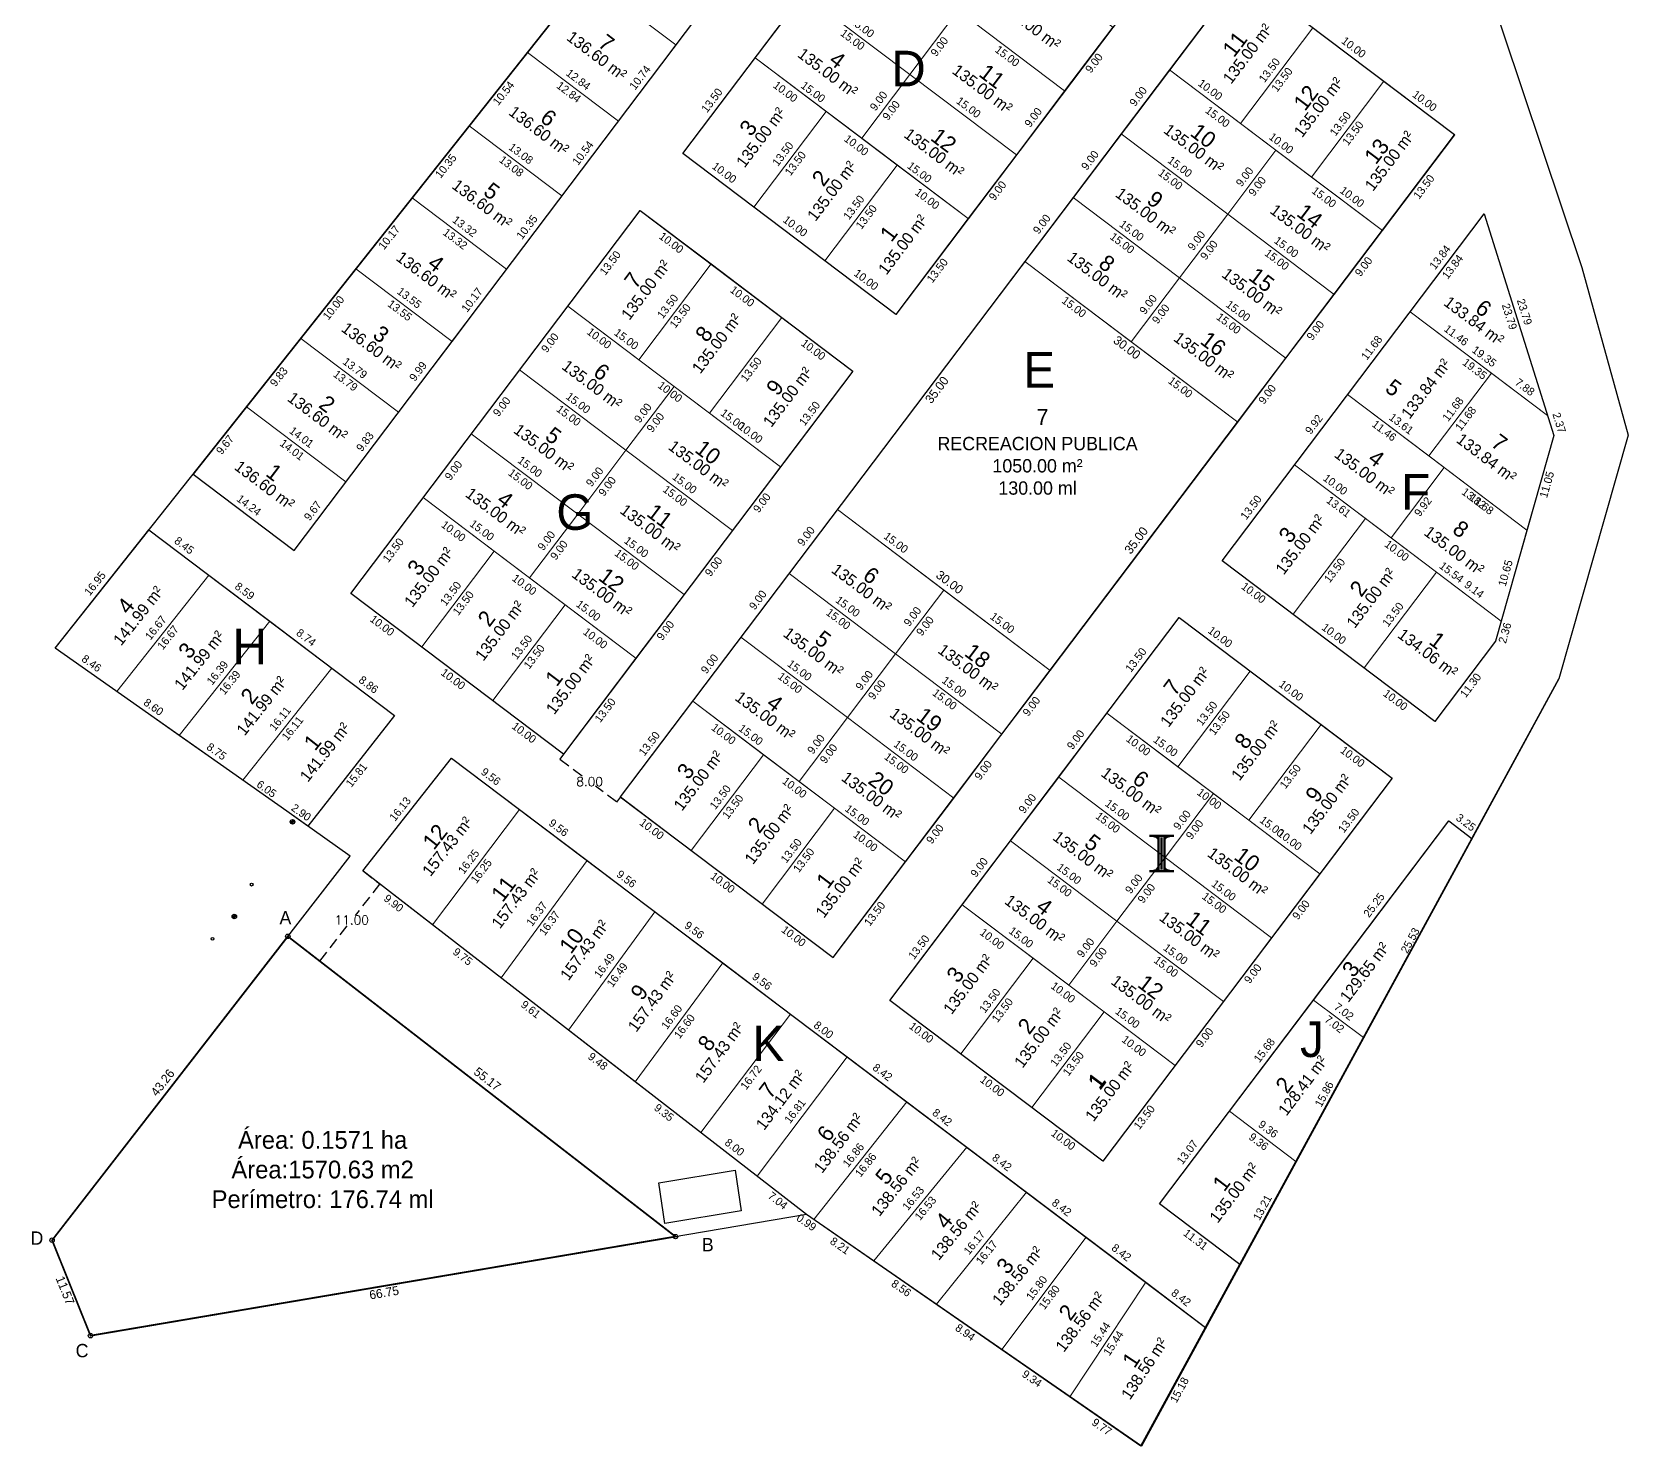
# Model space of a CAD drawing. Header units: metres. Extents: x 219272 to 220100, y 8186237 to 8186559.
# Drawn here: x 219592 to 219771.6, y 8186236.8 to 8186395.9 of the extents above; entities that cross this region are included whole.
import ezdxf
from ezdxf.enums import TextEntityAlignment as Align

# ---------------------------------------------------------------- set-up
doc = ezdxf.new("R2010")
doc.units = ezdxf.units.M
doc.linetypes.add('DASHED2', pattern=[0.375, 0.25, -0.125])
for name, color, linetype in [('0 POSTE', 30, 'Continuous'), ('0 POZO', 2, 'Continuous'), ('C2_ELOTE', 102, 'Continuous'), ('C2_LOTE', 5, 'Continuous'), ('C2_MANZANA', 1, 'Continuous'), ('C2_NLOTE', 5, 'Continuous'), ('C2_PDISTANCIA', 7, 'Continuous'), ('C2_PETIQUETA', 92, 'Continuous'), ('C2_PVERTICES', 140, 'Continuous'), ('C2_RPUBLICA', 102, 'Continuous'), ('C2_TEXTO', 7, 'Continuous')]:
    doc.layers.add(name, color=color, linetype=linetype)
doc.layers.add('00 ROTULO MARCO', color=7, linetype='Continuous', true_color=0x000000)
doc.styles.add('PAYE1', font='')
doc.styles.add('ROMANT', font='romant.shx')
doc.styles.get("Standard").update_dxf_attribs({"font": 'simplex.shx'})
doc.styles.get('PAYE1').set_extended_font_data('Bahnschrift')
doc.dimstyles.get("Standard").update_dxf_attribs({"dimtxt": 0.18, "dimasz": 0.18, "dimexe": 0.18, "dimexo": 0.0625, "dimgap": 0.09, "dimtad": 0, "dimtih": 1, "dimtoh": 1, "dimdec": 4, "dimzin": 0, "dimdsep": 46, "dimtxsty": 'Standard', "dimcen": 0.09, "dimadec": 0, "dimazin": 0, "dimtfac": 1, "dimtdec": 4, "dimtofl": 0, "dimtmove": 0, "dimatfit": 3, "dimfxl": 1, "dimtolj": 1, "dimtzin": 0, "dimarcsym": 0})

# ---------------------------------------------------------------- blocks, each defined once
blk = doc.blocks.new('*D143')
at = {"color": 0, "linetype": 'DASHED2', "lineweight": -2, "ltscale": 5, "transparency": 16777216}
for p, q in [((219629.28, 8186301.47), (219631.16, 8186300.01)), ((219631.14, 8186300), (219628.39, 8186296.46)), ((219624.43, 8186291.33), (219627.6, 8186295.44)), ((219622.54, 8186292.77), (219624.43, 8186291.31))]:
    blk.add_line(p, q, dxfattribs=at)
at = {"color": 0, "linetype": 'DASHED2', "ltscale": 5, "transparency": 16777216}
for points in [[(219631.14, 8186300), (219631.14, 8186300), (219631.15, 8186300.02)], [(219624.42, 8186291.34), (219624.43, 8186291.33), (219624.41, 8186291.32)]]:
    blk.add_solid(points, dxfattribs=at)
at = {"layer": 'Defpoints', "color": 0, "linetype": 'DASHED2', "ltscale": 5, "transparency": 16777216}
for p in [(219629.27, 8186301.47), (219622.54, 8186292.78), (219624.41, 8186291.32)]:
    blk.add_point(p, dxfattribs=at)
at = {"color": 0, "linetype": 'DASHED2', "ltscale": 5, "transparency": 16777216, "insert": (219628, 8186295.95), "char_height": 1, "attachment_point": 5}
blk.add_mtext('\\A1;11.00', dxfattribs=at)
blk = doc.blocks.new('A$C23659caf')
at = {"color": 1, "lineweight": 30, "const_width": 0.2, "flags": 128}
blk.add_lwpolyline([(0, 0), (43.61, -33.78), (-22.19, -44.93), (-26.51, -34.19)], close=True, dxfattribs=at)
at = {"color": 1}
for centre in [(0, 0), (-26.51, -34.19), (43.61, -33.78), (-22.19, -44.93)]:
    blk.add_circle(centre, 0.25, dxfattribs=at)
at = {"layer": 'C2_PDISTANCIA', "color": 7, "style": 'PAYE1'}
for s, rotation, p in [('43.26', 52.2124, (-13.45, -16.94)), ('55.17', 322.2414, (21.96, -16.69))]:
    blk.add_text(s, height=1, rotation=rotation, dxfattribs=at).set_placement(p, align=Align.BOTTOM_CENTER)
for s, rotation, p in [('11.57', 291.8819, (-24.58, -39.65)), ('66.75', 9.614, (10.75, -39.6))]:
    blk.add_text(s, height=1, rotation=rotation, dxfattribs=at).set_placement(p, align=Align.TOP_CENTER)
at = {"layer": 'C2_PETIQUETA', "color": 1, "insert": (3.92, -26.25), "char_height": 2, "width": 120, "attachment_point": 5, "style": 'PAYE1'}
blk.add_mtext('{\\C214;Área: 0.1571 ha\\PÁrea:1570.63 m2^JPerímetro: 176.74 ml}', dxfattribs=at)
at = {"layer": 'C2_PVERTICES', "color": 140, "style": 'PAYE1'}
for s, p in [('A', (-0.27, 2.1)), ('D', (-28.22, -33.95)), ('B', (47.24, -34.69)), ('C', (-23.14, -46.61))]:
    blk.add_text(s, height=1.5, dxfattribs=at).set_placement(p, align=Align.MIDDLE)
blk = doc.blocks.new('*D152')
at = {"color": 0, "linetype": 'DASHED2', "lineweight": -2, "ltscale": 5, "transparency": 16777216}
for p, q in [((219651.83, 8186314.62), (219651.4, 8186314.04)), ((219651.42, 8186314.04), (219654.09, 8186312.03)), ((219657.78, 8186309.24), (219655.44, 8186311.01)), ((219658.22, 8186309.8), (219657.78, 8186309.22))]:
    blk.add_line(p, q, dxfattribs=at)
at = {"color": 0, "linetype": 'DASHED2', "ltscale": 5, "transparency": 16777216}
for points in [[(219651.42, 8186314.05), (219651.42, 8186314.04), (219651.41, 8186314.05)], [(219657.78, 8186309.25), (219657.78, 8186309.24), (219657.79, 8186309.23)]]:
    blk.add_solid(points, dxfattribs=at)
at = {"layer": 'Defpoints', "color": 0, "linetype": 'DASHED2', "ltscale": 5, "transparency": 16777216}
for p in [(219651.84, 8186314.62), (219658.22, 8186309.8), (219657.79, 8186309.23)]:
    blk.add_point(p, dxfattribs=at)
at = {"color": 0, "linetype": 'DASHED2', "ltscale": 5, "transparency": 16777216, "insert": (219654.76, 8186311.52), "char_height": 1, "attachment_point": 5}
blk.add_mtext('\\A1;8.00', dxfattribs=at)
blk = doc.blocks.new('A$Cb182b31e')
at = {"layer": '00 ROTULO MARCO', "true_color": 0xff0000, "transparency": 33554534}
h = blk.add_hatch(color=1, dxfattribs=at)
h.dxf.hatch_style = 1
h.paths.add_polyline_path([(-0.25, 0, 0.414214), (0, -0.25), (0, 0)])
h.paths.add_polyline_path([(0, 0.25), (0, 0), (0.25, 0, 0.414214)])
at = {"layer": '00 ROTULO MARCO', "color": 1, "true_color": 0xff0000, "flags": 128}
blk.add_lwpolyline([(0, 0), (-0.25, 0), (0, 0), (0.25, 0), (0, 0), (0, -0.25), (0, 0.25)], dxfattribs=at)
at = {"layer": '00 ROTULO MARCO', "color": 1, "true_color": 0xff0000}
blk.add_circle((0, 0), 0.254, dxfattribs=at)

msp = doc.modelspace()

# ---------------------------------------------------------------- linework, layer by layer
at = {"color": 40, "lineweight": 30, "true_color": 0xf8d731, "flags": 128}
msp.add_lwpolyline([(219594.304, 8186259.922), (219627.845, 8186303.143), (219620.696, 8186308.184), (219594.66, 8186326.543), (219663.133, 8186412.991), (219687.331, 8186445.066), (219696.093, 8186456.417), (219716.251, 8186483.373), (219745.493, 8186442.001), (219757.345, 8186429.736), (219755.402, 8186402.65), (219755.284, 8186402.532), (219766.368, 8186369.356), (219771.57, 8186350.523), (219763.799, 8186323.078), (219752.241, 8186301.814), (219716.824, 8186236.757), (219679.161, 8186262.827), (219610.546, 8186251.157), (219598.611, 8186249.197)], close=True, dxfattribs=at)
at = {"color": 3, "flags": 128}
for points in [[(219716.768, 8186236.798), (219763.799, 8186323.077)], [(219679.142, 8186262.868), (219716.767, 8186236.797)]]:
    msp.add_lwpolyline(points, dxfattribs=at)
at = {"color": 1, "lineweight": 30, "flags": 128}
msp.add_lwpolyline([(219664.425, 8186260.331), (219620.811, 8186294.111), (219594.304, 8186259.922), (219598.616, 8186249.184)], close=True, dxfattribs=at)
at = {"layer": '0 POSTE'}
for centre, radius in [((219616.748, 8186299.931), 0.158), ((219612.352, 8186293.834), 0.159)]:
    msp.add_circle(centre, radius, dxfattribs=at)
at = {"layer": '0 POZO', "color": 3, "flags": 128}
msp.add_lwpolyline([(219662.539, 8186266.369), (219671.144, 8186267.799), (219671.813, 8186263.216), (219663.23, 8186261.798)], close=True, dxfattribs=at)
at = {"layer": 'C2_LOTE', "lineweight": 0, "flags": 128}
for points in [[(219671.082, 8186403.164), (219664.477, 8186394.417), (219654.43, 8186402.004), (219661.238, 8186410.598)], [(219664.477, 8186394.417), (219658.002, 8186385.843), (219647.757, 8186393.579), (219654.43, 8186402.004)], [(219736.108, 8186396.347), (219728.128, 8186402.373), (219719.992, 8186391.6), (219727.972, 8186385.573)], [(219744.088, 8186390.32), (219736.108, 8186396.347), (219727.972, 8186385.573), (219735.952, 8186379.547)], [(219658.002, 8186385.843), (219651.649, 8186377.431), (219641.211, 8186385.314), (219647.757, 8186393.579)], [(219681.376, 8186386.927), (219673.396, 8186392.953), (219665.261, 8186382.18), (219673.241, 8186376.154)], [(219752.068, 8186384.294), (219744.088, 8186390.32), (219735.952, 8186379.547), (219743.932, 8186373.521)], [(219689.357, 8186380.901), (219681.376, 8186386.927), (219673.241, 8186376.154), (219681.221, 8186370.127)], [(219651.649, 8186377.431), (219645.413, 8186369.173), (219634.784, 8186377.2), (219641.211, 8186385.314)], [(219697.337, 8186374.874), (219689.357, 8186380.901), (219681.221, 8186370.127), (219689.201, 8186364.101)], [(219645.413, 8186369.173), (219639.287, 8186361.06), (219628.47, 8186369.228), (219634.784, 8186377.2)], [(219668.42, 8186369.77), (219660.44, 8186375.796), (219652.304, 8186365.023), (219660.284, 8186358.997)], [(219762.501, 8186352.727), (219755.398, 8186375.428), (219747.06, 8186364.387)], [(219639.287, 8186361.06), (219633.264, 8186353.086), (219622.264, 8186361.393), (219628.47, 8186369.228)], [(219676.4, 8186363.743), (219668.42, 8186369.77), (219660.284, 8186358.997), (219668.264, 8186352.97)], [(219676.4, 8186363.743), (219684.38, 8186357.717), (219676.244, 8186346.944), (219668.264, 8186352.97)], [(219756.209, 8186357.479), (219747.06, 8186364.387), (219740.024, 8186355.071), (219749.173, 8186348.162)], [(219633.264, 8186353.086), (219627.342, 8186345.242), (219616.16, 8186353.687), (219622.264, 8186361.393)], [(219763.207, 8186350.469), (219762.501, 8186352.727), (219756.209, 8186357.479), (219749.173, 8186348.162), (219760.2, 8186339.834)], [(219750.883, 8186346.871), (219740.024, 8186355.071), (219734.045, 8186347.153), (219744.904, 8186338.953)], [(219627.342, 8186345.242), (219621.513, 8186337.524), (219610.153, 8186346.103), (219616.16, 8186353.687)], [(219742.026, 8186341.127), (219734.045, 8186347.153), (219725.91, 8186336.38), (219733.89, 8186330.353)], [(219750.883, 8186346.871), (219760.2, 8186339.834), (219757.304, 8186329.589), (219744.904, 8186338.953)], [(219644.013, 8186337.45), (219636.033, 8186343.476), (219627.897, 8186332.703), (219635.877, 8186326.677)], [(219742.026, 8186341.127), (219750.006, 8186335.1), (219741.87, 8186324.327), (219733.89, 8186330.353)], [(219611.926, 8186334.739), (219605.184, 8186339.83), (219594.66, 8186326.543), (219601.573, 8186321.668)], [(219651.993, 8186331.424), (219644.013, 8186337.45), (219635.877, 8186326.677), (219643.858, 8186320.65)], [(219618.781, 8186329.563), (219611.926, 8186334.739), (219601.573, 8186321.668), (219608.602, 8186316.712)], [(219756.662, 8186327.321), (219757.304, 8186329.589), (219750.006, 8186335.1), (219741.87, 8186324.327), (219749.85, 8186318.301)], [(219659.973, 8186325.397), (219651.993, 8186331.424), (219643.858, 8186320.65), (219651.838, 8186314.624)], [(219625.755, 8186324.296), (219618.781, 8186329.563), (219608.602, 8186316.712), (219615.754, 8186311.669)], [(219729.069, 8186323.969), (219721.089, 8186329.996), (219712.953, 8186319.223), (219720.933, 8186313.196)], [(219632.829, 8186318.954), (219625.755, 8186324.296), (219615.754, 8186311.669), (219620.696, 8186308.184), (219623.062, 8186306.516)], [(219737.049, 8186317.943), (219729.069, 8186323.969), (219720.933, 8186313.196), (219728.913, 8186307.17)], [(219674.338, 8186314.55), (219666.357, 8186320.576), (219658.222, 8186309.803), (219666.202, 8186303.777)], [(219737.049, 8186317.943), (219745.029, 8186311.917), (219736.894, 8186301.143), (219728.913, 8186307.17)], [(219646.858, 8186308.4), (219639.233, 8186314.158), (219629.271, 8186301.472), (219637.093, 8186295.413)], [(219682.318, 8186308.524), (219674.338, 8186314.55), (219666.202, 8186303.777), (219674.182, 8186297.75)], [(219654.484, 8186302.642), (219646.858, 8186308.4), (219637.093, 8186295.413), (219644.804, 8186289.44)], [(219690.298, 8186302.497), (219682.318, 8186308.524), (219674.182, 8186297.75), (219682.162, 8186291.724)], [(219754.009, 8186305.136), (219751.413, 8186307.096), (219736.198, 8186286.947), (219741.798, 8186282.718)], [(219662.109, 8186296.884), (219654.484, 8186302.642), (219644.804, 8186289.44), (219652.405, 8186283.553)], [(219704.662, 8186291.65), (219696.682, 8186297.676), (219688.546, 8186286.903), (219696.527, 8186280.877)], [(219669.735, 8186291.126), (219662.109, 8186296.884), (219652.405, 8186283.553), (219659.898, 8186277.749)], [(219712.642, 8186285.623), (219704.662, 8186291.65), (219696.527, 8186280.877), (219704.507, 8186274.85)], [(219677.36, 8186285.368), (219669.735, 8186291.126), (219659.898, 8186277.749), (219667.286, 8186272.026)], [(219741.798, 8186282.718), (219736.198, 8186286.947), (219726.746, 8186274.43), (219734.213, 8186268.791)], [(219677.36, 8186285.368), (219683.744, 8186280.547), (219673.612, 8186267.129), (219667.287, 8186272.028)], [(219720.622, 8186279.597), (219712.642, 8186285.623), (219704.507, 8186274.85), (219712.487, 8186268.824)], [(219690.461, 8186275.475), (219683.744, 8186280.547), (219673.612, 8186267.129), (219679.175, 8186262.82), (219679.986, 8186262.259)], [(219697.177, 8186270.402), (219690.461, 8186275.475), (219679.986, 8186262.259), (219686.732, 8186257.589)], [(219734.213, 8186268.791), (219726.746, 8186274.43), (219718.871, 8186264.003), (219727.893, 8186257.189)], [(219703.894, 8186265.33), (219697.177, 8186270.402), (219686.732, 8186257.589), (219693.769, 8186252.717)], [(219710.61, 8186260.258), (219703.894, 8186265.33), (219693.769, 8186252.717), (219701.116, 8186247.631)], [(219717.327, 8186255.186), (219710.61, 8186260.258), (219701.116, 8186247.631), (219708.794, 8186242.316)], [(219724.043, 8186250.114), (219717.327, 8186255.186), (219708.794, 8186242.316), (219716.824, 8186236.757)]]:
    msp.add_lwpolyline(points, close=True, dxfattribs=at)
at = {"layer": 'C2_LOTE', "lineweight": 0}
for points in [[(219684.244, 8186407.318), (219678.82, 8186400.136), (219690.79, 8186391.096), (219696.214, 8186398.278)], [(219701.638, 8186405.46), (219696.214, 8186398.278), (219708.184, 8186389.239), (219713.608, 8186396.421)], [(219678.82, 8186400.136), (219673.396, 8186392.953), (219685.366, 8186383.914), (219690.79, 8186391.096)], [(219708.184, 8186389.239), (219702.76, 8186382.056), (219690.79, 8186391.096), (219696.214, 8186398.278)], [(219690.79, 8186391.096), (219685.366, 8186383.914), (219697.337, 8186374.874), (219702.76, 8186382.056)], [(219719.992, 8186391.6), (219714.568, 8186384.418), (219726.539, 8186375.378), (219731.962, 8186382.56)], [(219714.568, 8186384.418), (219709.145, 8186377.235), (219721.115, 8186368.196), (219726.539, 8186375.378)], [(219731.962, 8186382.56), (219726.539, 8186375.378), (219738.509, 8186366.338), (219743.932, 8186373.521)], [(219709.145, 8186377.235), (219703.721, 8186370.053), (219715.691, 8186361.014), (219721.115, 8186368.196)], [(219726.539, 8186375.378), (219721.115, 8186368.196), (219733.085, 8186359.156), (219738.509, 8186366.338)], [(219703.721, 8186370.053), (219727.661, 8186351.974), (219706.569, 8186324.044), (219682.629, 8186342.123)], [(219721.115, 8186368.196), (219715.691, 8186361.014), (219727.661, 8186351.974), (219733.085, 8186359.156)], [(219652.304, 8186365.023), (219646.88, 8186357.841), (219658.85, 8186348.801), (219664.274, 8186355.983)], [(219646.88, 8186357.841), (219641.457, 8186350.659), (219653.427, 8186341.619), (219658.85, 8186348.801)], [(219664.274, 8186355.983), (219658.85, 8186348.801), (219670.821, 8186339.762), (219676.244, 8186346.944)], [(219641.457, 8186350.659), (219636.033, 8186343.476), (219648.003, 8186334.437), (219653.427, 8186341.619)], [(219658.85, 8186348.801), (219653.427, 8186341.619), (219665.397, 8186332.579), (219670.821, 8186339.762)], [(219682.629, 8186342.123), (219677.205, 8186334.941), (219689.175, 8186325.901), (219694.599, 8186333.083)], [(219653.427, 8186341.619), (219648.003, 8186334.437), (219659.973, 8186325.397), (219665.397, 8186332.579)], [(219677.205, 8186334.941), (219671.781, 8186327.758), (219683.751, 8186318.719), (219689.175, 8186325.901)], [(219694.599, 8186333.083), (219689.175, 8186325.901), (219701.145, 8186316.861), (219706.569, 8186324.044)], [(219671.781, 8186327.758), (219666.357, 8186320.576), (219678.328, 8186311.537), (219683.751, 8186318.719)], [(219689.175, 8186325.901), (219683.751, 8186318.719), (219695.722, 8186309.679), (219701.145, 8186316.861)], [(219683.751, 8186318.719), (219678.328, 8186311.537), (219690.298, 8186302.497), (219695.722, 8186309.679)], [(219712.953, 8186319.223), (219707.529, 8186312.04), (219719.5, 8186303.001), (219724.923, 8186310.183)], [(219707.529, 8186312.04), (219702.106, 8186304.858), (219714.076, 8186295.819), (219719.5, 8186303.001)], [(219724.923, 8186310.183), (219719.5, 8186303.001), (219731.47, 8186293.961), (219736.894, 8186301.143)], [(219702.106, 8186304.858), (219696.682, 8186297.676), (219708.652, 8186288.637), (219714.076, 8186295.819)], [(219719.5, 8186303.001), (219714.076, 8186295.819), (219726.046, 8186286.779), (219731.47, 8186293.961)], [(219714.076, 8186295.819), (219708.652, 8186288.637), (219720.622, 8186279.597), (219726.046, 8186286.779)]]:
    msp.add_lwpolyline(points, close=True, dxfattribs=at)
at = {"layer": 'C2_MANZANA', "flags": 128}
for points in [[(219610.153, 8186346.103), (219621.513, 8186337.524), (219723.704, 8186472.846), (219716.251, 8186483.373), (219696.093, 8186456.417), (219687.331, 8186445.066), (219663.133, 8186412.991)], [(219697.797, 8186425.273), (219721.737, 8186407.193), (219689.193, 8186364.101), (219665.253, 8186382.181)], [(219660.434, 8186375.796), (219684.373, 8186357.716), (219651.829, 8186314.624), (219627.89, 8186332.704)], [(219755.394, 8186375.427), (219763.202, 8186350.467), (219756.656, 8186327.32), (219749.844, 8186318.299), (219725.904, 8186336.379)], [(219605.17, 8186339.871), (219632.829, 8186318.954), (219623.062, 8186306.516), (219620.696, 8186308.184), (219594.66, 8186326.543)], [(219721.083, 8186329.996), (219745.023, 8186311.916), (219712.479, 8186268.824), (219688.539, 8186286.904)], [(219639.227, 8186314.158), (219724.043, 8186250.114), (219716.824, 8186236.757), (219679.175, 8186262.82), (219629.271, 8186301.472)], [(219727.885, 8186257.189), (219718.863, 8186264.003), (219751.407, 8186307.094), (219754.002, 8186305.134)]]:
    msp.add_lwpolyline(points, close=True, dxfattribs=at)
msp.add_lwpolyline([(219682.155, 8186291.725), (219752.064, 8186384.292), (219728.124, 8186402.372), (219658.215, 8186309.805), (219682.155, 8186291.725)], dxfattribs=at)

# ---------------------------------------------------------------- block references
msp.add_blockref('A$C23659caf', (219620.811, 8186294.111))
at = {"layer": '00 ROTULO MARCO'}
for p in [(219621.35, 8186307, 2296.4), (219614.791, 8186296.342, 2296.09)]:
    msp.add_blockref('A$Cb182b31e', p, dxfattribs=at)

# ---------------------------------------------------------------- texts
at = {"color": 7, "style": 'PAYE1'}
for s, rotation, p in [('30.00', 322.94106, (219715.51, 8186360.774, 26.251)), ('35.00', 52.94106, (219693.414, 8186355.907, 26.251))]:
    msp.add_text(s, height=1, rotation=rotation, dxfattribs=at).set_placement(p, align=Align.TOP_CENTER)
for s, rotation, p in [('35.00', 52.94106, (219716.876, 8186338.19, 26.251)), ('30.00', 322.94106, (219694.78, 8186333.323, 26.251))]:
    msp.add_text(s, height=1, rotation=rotation, dxfattribs=at).set_placement(p, align=Align.BOTTOM_CENTER)
at = {"layer": 'C2_ELOTE', "color": 152, "char_height": 1.3, "width": 15, "attachment_point": 5, "style": 'PAYE1'}
for s, insert, rotation in [('\\C102;135.00 m²', (219704.369, 8186396.631), 322.94106), ('\\C102;136.60 m²', (219655.575, 8186393.205), 322.94106), ('\\C102;135.00 m²', (219728.768, 8186393.431), 52.94106), ('\\C102;135.00 m²', (219681.551, 8186391.307), 322.94106), ('\\C102;135.00 m²', (219698.945, 8186389.449), 322.94106), ('\\C102;135.00 m²', (219736.748, 8186387.404), 52.94106), ('\\C102;136.60 m²', (219649.064, 8186384.787), 322.94106), ('\\C102;135.00 m²', (219674.037, 8186384.011), 52.94106), ('\\C102;135.00 m²', (219722.723, 8186382.771), 322.94106), ('\\C102;135.00 m²', (219693.521, 8186382.267), 322.94106), ('\\C102;135.00 m²', (219744.728, 8186381.378), 52.94106), ('\\C102;135.00 m²', (219682.017, 8186377.985), 52.94106), ('\\C102;136.60 m²', (219642.674, 8186376.525), 322.94106), ('\\C102;135.00 m²', (219717.299, 8186375.588), 322.94106), ('\\C102;135.00 m²', (219734.693, 8186373.731), 322.94106), ('\\C102;135.00 m²', (219689.997, 8186371.959), 52.94106), ('\\C102;136.60 m²', (219636.399, 8186368.412), 322.94106), ('\\C102;135.00 m²', (219711.875, 8186368.406), 322.94106), ('\\C102;135.00 m²', (219661.08, 8186366.854), 52.94106), ('\\C102;135.00 m²', (219729.269, 8186366.549), 322.94106), ('\\C102;133.84 m²', (219754.238, 8186363.36), 322.94106), ('\\C102;135.00 m²', (219669.06, 8186360.828), 52.94106), ('\\C102;136.60 m²', (219630.233, 8186360.439), 322.94106), ('\\C102;135.00 m²', (219723.846, 8186359.367), 322.94106), ('\\C102;135.00 m²', (219655.035, 8186356.194), 322.94106), ('\\C102;135.00 m²', (219677.04, 8186354.801), 52.94106), ('\\C102;133.84 m²', (219748.835, 8186355.732), 52.94106), ('\\C102;136.60 m²', (219624.17, 8186352.6), 322.94106), ('\\C102;135.00 m²', (219649.611, 8186349.012), 322.94106), ('\\C102;135.00 m²', (219667.005, 8186347.154), 322.94106), ('\\C102;133.84 m²', (219755.648, 8186347.938), 322.94106), ('\\C102;136.60 m²', (219618.205, 8186344.887), 322.94106), ('\\C102;135.00 m²', (219741.922, 8186346.294), 322.94106), ('\\C102;135.00 m²', (219644.187, 8186341.83), 322.94106), ('\\C102;135.00 m²', (219661.581, 8186339.972), 322.94106), ('\\C102;135.00 m²', (219734.686, 8186338.211), 52.94106), ('\\C102;135.00 m²', (219752.01, 8186337.512), 322.94106), ('\\C102;135.00 m²', (219636.673, 8186334.534), 52.94106), ('\\C102;135.00 m²', (219656.158, 8186332.79), 322.94106), ('\\C102;135.00 m²', (219685.359, 8186333.294), 322.94106), ('\\C102;135.00 m²', (219742.666, 8186332.185), 52.94106), ('\\C102;141.99 m²', (219603.998, 8186330.191), 51.61828), ('\\C102;135.00 m²', (219644.653, 8186328.508), 52.94106), ('\\C102;141.99 m²', (219610.882, 8186325.167), 51.61828), ('\\C102;135.00 m²', (219679.936, 8186326.111), 322.94106), ('\\C102;134.06 m²', (219749.045, 8186325.982), 322.94106), ('\\C102;135.00 m²', (219652.634, 8186322.482), 52.94106), ('\\C102;135.00 m²', (219697.33, 8186324.254), 322.94106), ('\\C102;135.00 m²', (219721.729, 8186321.054), 52.94106), ('\\C102;141.99 m²', (219617.884, 8186320.057), 51.61828), ('\\C102;135.00 m²', (219674.512, 8186318.929), 322.94106), ('\\C102;135.00 m²', (219691.906, 8186317.072), 322.94106), ('\\C102;141.99 m²', (219624.997, 8186314.847), 51.61828), ('\\C102;135.00 m²', (219729.709, 8186315.027), 52.94106), ('\\C102;135.00 m²', (219666.998, 8186311.634), 52.94106), ('\\C102;135.00 m²', (219686.482, 8186309.89), 322.94106), ('\\C102;135.00 m²', (219715.684, 8186310.393), 322.94106), ('\\C102;135.00 m²', (219737.69, 8186309.001), 52.94106), ('\\C102;135.00 m²', (219674.978, 8186305.608), 52.94106), ('\\C102;157.43 m²', (219638.772, 8186304.23), 51.85881), ('\\C102;135.00 m²', (219710.26, 8186303.211), 322.94106), ('\\C102;135.00 m²', (219682.958, 8186299.581), 52.94106), ('\\C102;135.00 m²', (219727.654, 8186301.354), 322.94106), ('\\C102;157.43 m²', (219646.508, 8186298.38), 53.06201), ('\\C102;135.00 m²', (219704.837, 8186296.029), 322.94106), ('\\C102;157.43 m²', (219654.182, 8186292.565), 53.7507), ('\\C102;135.00 m²', (219722.231, 8186294.172), 322.94106), ('\\C102;129.65 m²', (219741.938, 8186290.084), 52.94106), ('\\C102;135.00 m²', (219697.323, 8186288.734), 52.94106), ('\\C102;157.43 m²', (219661.797, 8186286.787), 53.94678), ('\\C102;135.00 m²', (219716.807, 8186286.99), 322.94106), ('\\C102;157.43 m²', (219669.354, 8186281.043), 53.6711), ('\\C102;135.00 m²', (219705.303, 8186282.708), 52.94106), ('\\C102;134.12 m²', (219676.234, 8186275.706), 52.94106), ('\\C102;135.00 m²', (219713.283, 8186276.681), 52.94106), ('\\C102;128.41 m²', (219734.99, 8186277.327), 52.94106), ('\\C102;138.56 m²', (219682.755, 8186270.861), 52.94106), ('\\C102;138.56 m²', (219689.287, 8186265.973), 51.59771), ('\\C102;135.00 m²', (219727.26, 8186265.267), 52.94106), ('\\C102;138.56 m²', (219696.011, 8186260.991), 50.81492), ('\\C102;138.56 m²', (219702.892, 8186255.917), 51.24661), ('\\C102;138.56 m²', (219709.941, 8186250.746), 53.06122), ('\\C102;138.56 m²', (219717.169, 8186245.474), 56.45427)]:
    msp.add_mtext(s, dxfattribs=dict(at, insert=insert, rotation=rotation))
at = {"layer": 'C2_MANZANA', "color": 152, "style": 'PAYE1'}
for s, p in [('D', (219690.638, 8186391.757, 4562.475)), ('E', (219705.324, 8186357.868, 2294.363)), ('F', (219747.687, 8186344.126, 2294.363)), ('G', (219653.104, 8186341.85, 4562.475)), ('H', (219616.534, 8186326.725, 2294.363)), ('J', (219736.012, 8186282.533, 26.251)), ('K', (219674.877, 8186282.079, 2294.363))]:
    msp.add_text(s, height=4, rotation=0.00222, dxfattribs=at).set_placement(p, align=Align.MIDDLE_CENTER)
at = {"layer": 'C2_MANZANA', "color": 152, "style": 'ROMANT', "width": 2}
msp.add_text('I', height=4, dxfattribs=at).set_placement((219719.096, 8186303.44, 4562.475), align=Align.MIDDLE_CENTER)
at = {"layer": 'C2_NLOTE', "color": 1, "style": 'PAYE1'}
for s, rotation, p in [('11', 52.94106, (219727.332, 8186394.515, 26.251)), ('11', 52.94106, (219727.332, 8186394.515)), ('7', 322.94106, (219656.659, 8186394.642, 2294.363)), ('7', 322.94106, (219656.659, 8186394.642)), ('4', 322.94106, (219682.636, 8186392.743, 2294.363)), ('4', 322.94106, (219682.636, 8186392.743)), ('11', 322.94106, (219700.03, 8186390.886, 2294.363)), ('11', 322.94106, (219700.03, 8186390.886)), ('12', 52.94106, (219735.312, 8186388.489, 26.251)), ('12', 52.94106, (219735.312, 8186388.489)), ('6', 322.94106, (219650.148, 8186386.223, 2294.363)), ('6', 322.94106, (219650.148, 8186386.223)), ('3', 52.94106, (219672.6, 8186385.096, 2294.363)), ('3', 52.94106, (219672.6, 8186385.096)), ('10', 322.94106, (219723.808, 8186384.207, 26.251)), ('10', 322.94106, (219723.808, 8186384.207)), ('12', 322.94106, (219694.606, 8186383.703, 2294.363)), ('12', 322.94106, (219694.606, 8186383.703)), ('13', 52.94106, (219743.292, 8186382.463, 26.251)), ('13', 52.94106, (219743.292, 8186382.463)), ('2', 52.94106, (219680.733, 8186379.45, 2294.363)), ('5', 322.94106, (219643.759, 8186377.961, 2294.363)), ('5', 322.94106, (219643.759, 8186377.961)), ('9', 322.94106, (219718.384, 8186377.025, 26.251)), ('14', 322.94106, (219735.778, 8186375.168, 26.251)), ('14', 322.94106, (219735.778, 8186375.168)), ('1', 52.94106, (219688.4, 8186373.209, 2294.363)), ('8', 322.94106, (219712.96, 8186369.843, 26.251)), ('4', 322.94106, (219637.484, 8186369.848, 2294.363)), ('4', 322.94106, (219637.484, 8186369.848)), ('7', 52.94106, (219659.644, 8186367.939, 2294.363)), ('7', 52.94106, (219659.644, 8186367.939)), ('15', 322.94106, (219730.354, 8186367.985, 26.251)), ('15', 322.94106, (219730.354, 8186367.985)), ('6', 322.94106, (219755.323, 8186364.796, 4562.475)), ('3', 322.94106, (219631.318, 8186361.875, 2294.363)), ('3', 322.94106, (219631.318, 8186361.875)), ('8', 52.94106, (219667.624, 8186361.912, 2294.363)), ('8', 52.94106, (219667.624, 8186361.912)), ('16', 322.94106, (219724.93, 8186360.803, 26.251)), ('16', 322.94106, (219724.93, 8186360.803)), ('6', 322.94106, (219656.12, 8186357.63, 2294.363)), ('6', 322.94106, (219656.12, 8186357.63)), ('9', 52.94106, (219675.604, 8186355.886, 2294.363)), ('9', 52.94106, (219675.604, 8186355.886)), ('5', 322.94106, (219745.191, 8186355.836, 2294.363)), ('2', 322.94106, (219625.254, 8186354.036, 2294.363)), ('2', 322.94106, (219625.254, 8186354.036)), ('7', 0.00222, (219705.697, 8186352.539, 26.251)), ('5', 322.94106, (219650.696, 8186350.448, 2294.363)), ('5', 322.94106, (219650.696, 8186350.448)), ('10', 322.94106, (219668.09, 8186348.591, 2294.363)), ('10', 322.94106, (219668.09, 8186348.591)), ('7', 322.94106, (219757.101, 8186349.668, 2294.363)), ('4', 322.94106, (219743.26, 8186347.911, 2294.363)), ('1', 322.94106, (219619.29, 8186346.324, 2294.363)), ('1', 322.94106, (219619.29, 8186346.324)), ('4', 322.94106, (219645.272, 8186343.266, 2294.363)), ('4', 322.94106, (219645.272, 8186343.266)), ('11', 322.94106, (219662.666, 8186341.409, 2294.363)), ('11', 322.94106, (219662.666, 8186341.409)), ('3', 52.94106, (219733.25, 8186339.296, 2294.363)), ('3', 52.94106, (219733.25, 8186339.296)), ('8', 322.94106, (219752.763, 8186339.944, 2294.363)), ('3', 52.94106, (219635.237, 8186335.619, 2294.363)), ('3', 52.94106, (219635.237, 8186335.619)), ('12', 322.94106, (219657.242, 8186334.226, 2294.363)), ('12', 322.94106, (219657.242, 8186334.226)), ('6', 322.94106, (219686.444, 8186334.73, 26.251)), ('6', 322.94106, (219686.444, 8186334.73)), ('2', 52.94106, (219741.23, 8186333.269, 2294.363)), ('4', 51.61828, (219602.587, 8186331.308, 2294.363)), ('4', 51.61828, (219602.587, 8186331.308)), ('2', 52.94106, (219643.148, 8186329.898, 2294.363)), ('5', 322.94106, (219681.02, 8186327.548, 26.251)), ('5', 322.94106, (219681.02, 8186327.548)), ('1', 322.94106, (219750.129, 8186327.419, 2294.363)), ('3', 51.61828, (219609.471, 8186326.284, 2294.363)), ('3', 51.61828, (219609.471, 8186326.284)), ('18', 322.94106, (219698.414, 8186325.691, 26.251)), ('1', 52.94106, (219650.751, 8186323.189, 2294.363)), ('7', 52.94106, (219720.293, 8186322.138, 2294.363)), ('7', 52.94106, (219720.293, 8186322.138)), ('2', 51.61828, (219616.473, 8186321.174, 2294.363)), ('2', 51.61828, (219616.473, 8186321.174)), ('4', 322.94106, (219675.597, 8186320.366, 26.251)), ('4', 322.94106, (219675.597, 8186320.366)), ('19', 322.94106, (219692.991, 8186318.508, 26.251)), ('8', 52.94106, (219728.273, 8186316.112, 2294.363)), ('8', 52.94106, (219728.273, 8186316.112)), ('1', 51.61828, (219623.586, 8186315.964, 2294.363)), ('1', 51.61828, (219623.586, 8186315.964)), ('3', 52.94106, (219665.561, 8186312.719, 26.251)), ('3', 52.94106, (219665.561, 8186312.719)), ('20', 322.94106, (219687.567, 8186311.326, 26.251)), ('20', 322.94106, (219687.567, 8186311.326)), ('6', 322.94106, (219716.769, 8186311.83, 2294.363)), ('6', 322.94106, (219716.769, 8186311.83)), ('9', 52.94106, (219736.253, 8186310.086, 2294.363)), ('9', 52.94106, (219736.253, 8186310.086)), ('12', 51.85881, (219637.356, 8186305.342, 2294.363)), ('12', 51.85881, (219637.356, 8186305.342)), ('2', 52.94106, (219673.525, 8186306.665, 26.251)), ('5', 322.94106, (219711.345, 8186304.648, 2294.363)), ('5', 322.94106, (219711.345, 8186304.648)), ('10', 322.94106, (219728.739, 8186302.79, 2294.363)), ('10', 322.94106, (219728.739, 8186302.79)), ('11', 53.06201, (219645.069, 8186299.461, 2294.363)), ('11', 53.06201, (219645.069, 8186299.461)), ('1', 52.94106, (219681.249, 8186300.426, 26.251)), ('4', 322.94106, (219705.921, 8186297.466, 2294.363)), ('4', 322.94106, (219705.921, 8186297.466)), ('11', 322.94106, (219723.315, 8186295.608, 2294.363)), ('11', 322.94106, (219723.315, 8186295.608)), ('10', 53.7507, (219652.731, 8186293.63, 2294.363)), ('10', 53.7507, (219652.731, 8186293.63)), ('3', 52.94106, (219695.886, 8186289.819, 2294.363)), ('3', 52.94106, (219695.886, 8186289.819)), ('3', 52.94106, (219740.382, 8186290.446)), ('9', 53.94678, (219660.342, 8186287.846, 2294.363)), ('9', 53.94678, (219660.342, 8186287.846)), ('12', 322.94106, (219717.892, 8186288.426, 2294.363)), ('12', 322.94106, (219717.892, 8186288.426)), ('2', 52.94106, (219703.889, 8186284.043, 2294.363)), ('8', 53.6711, (219667.904, 8186282.109, 2294.363)), ('8', 53.6711, (219667.904, 8186282.109)), ('7', 52.94106, (219674.797, 8186276.791, 2294.363)), ('7', 52.94106, (219674.797, 8186276.791)), ('1', 52.94106, (219711.775, 8186277.908, 2294.363)), ('1', 52.94106, (219711.846, 8186277.766)), ('2', 52.94106, (219732.892, 8186277.412, 26.251)), ('6', 52.94106, (219681.318, 8186271.945, 2294.363)), ('6', 52.94106, (219681.318, 8186271.945)), ('5', 51.59771, (219687.876, 8186267.091, 2294.363)), ('5', 51.59771, (219687.876, 8186267.091)), ('1', 52.94106, (219725.824, 8186266.352, 26.251)), ('4', 50.81492, (219694.615, 8186262.128, 2294.363)), ('4', 50.81492, (219694.615, 8186262.128)), ('3', 51.24661, (219701.488, 8186257.044, 2294.363)), ('3', 51.24661, (219701.488, 8186257.044)), ('2', 53.06122, (219708.502, 8186251.828)), ('1', 56.45427, (219715.668, 8186246.469, 2294.363))]:
    msp.add_text(s, height=1.8, rotation=rotation, dxfattribs=at).set_placement(p, align=Align.MIDDLE)
at = {"layer": 'C2_RPUBLICA', "color": 102, "insert": (219705.145, 8186347.048, 26.251), "char_height": 1.5, "width": 50, "attachment_point": 5, "rotation": 0.00222, "style": 'PAYE1'}
msp.add_mtext('\\C253;RECREACION PUBLICA^M^J\\C212;1050.00 m²^M^J\\C212;130.00 ml', dxfattribs=at)
at = {"layer": 'C2_TEXTO', "color": 7, "style": 'PAYE1'}
for s, rotation, p in [('15.00', 322.94106, (219684.986, 8186395.855)), ('10.00', 322.94106, (219740.279, 8186393.573)), ('13.50', 52.94106, (219731.801, 8186391.141)), ('12.84', 322.94106, (219653.06, 8186389.95)), ('10.74', 52.94106, (219661, 8186390.311)), ('13.50', 52.94106, (219669.089, 8186387.748)), ('10.00', 322.94106, (219676.362, 8186388.584)), ('9.00', 52.94106, (219687.839, 8186387.686)), ('9.00', 52.94106, (219717.041, 8186388.189)), ('10.00', 322.94106, (219748.259, 8186387.546)), ('15.00', 322.94106, (219696.956, 8186386.816)), ('15.00', 322.94106, (219696.956, 8186386.816)), ('9.00', 52.94106, (219705.233, 8186385.828)), ('15.00', 322.94106, (219724.973, 8186385.751)), ('13.50', 52.94106, (219739.781, 8186385.114)), ('13.08', 322.94106, (219646.611, 8186381.612)), ('10.54', 52.94106, (219654.586, 8186381.818)), ('13.50', 52.94106, (219677.069, 8186381.721)), ('10.00', 322.94106, (219684.342, 8186382.558)), ('9.00', 52.94106, (219711.617, 8186381.007)), ('15.00', 322.94106, (219720.734, 8186380.137)), ('9.00', 52.94106, (219729.011, 8186379.15)), ('10.00', 322.94106, (219692.322, 8186376.531)), ('15.00', 322.94106, (219736.944, 8186376.711)), ('13.50', 52.94106, (219685.049, 8186375.695)), ('13.32', 322.94106, (219640.279, 8186373.426)), ('10.35', 52.94106, (219648.292, 8186373.483)), ('9.00', 52.94106, (219706.193, 8186373.825)), ('15.00', 322.94106, (219715.31, 8186372.955)), ('10.00', 322.94106, (219663.524, 8186371.583)), ('9.00', 52.94106, (219723.587, 8186371.968)), ('15.00', 322.94106, (219732.704, 8186371.098)), ('13.50', 52.94106, (219657.65, 8186369.449)), ('13.84', 52.94106, (219750.99, 8186370.089)), ('13.55', 322.94106, (219634.059, 8186365.384)), ('10.17', 52.94106, (219642.11, 8186365.297)), ('10.00', 322.94106, (219671.504, 8186365.557)), ('13.50', 52.94106, (219664.113, 8186364.564)), ('9.00', 52.94106, (219718.164, 8186364.786)), ('15.00', 322.94106, (219727.281, 8186363.915)), ('23.79', 287.37408, (219759.235, 8186364.167)), ('9.00', 52.94106, (219650.87, 8186360.471)), ('15.00', 322.94106, (219658.47, 8186360.742)), ('11.68', 52.94106, (219743.303, 8186359.91)), ('11.46', 322.94106, (219751.815, 8186361.173)), ('19.35', 322.94106, (219754.961, 8186358.797)), ('13.79', 322.94106, (219627.945, 8186357.479)), ('9.99', 52.94106, (219636.036, 8186357.254)), ('7.88', 322.94106, (219759.535, 8186355.343)), ('9.00', 52.94106, (219645.446, 8186353.289)), ('15.00', 322.94106, (219653.046, 8186353.56)), ('11.68', 52.94106, (219752.451, 8186353.001)), ('9.00', 52.94106, (219661.323, 8186352.573)), ('15.00', 322.94106, (219670.44, 8186351.703)), ('13.50', 52.94106, (219680.073, 8186352.511)), ('9.92', 52.94106, (219736.796, 8186351.293)), ('13.61', 322.94106, (219745.635, 8186351.21)), ('2.37', 287.37408, (219763.14, 8186351.688)), ('14.01', 322.94106, (219621.931, 8186349.704)), ('9.83', 52.94106, (219630.064, 8186349.345)), ('10.00', 322.94106, (219672.435, 8186350.196)), ('9.00', 52.94106, (219640.023, 8186346.107)), ('15.00', 322.94106, (219647.622, 8186346.378)), ('9.00', 52.94106, (219655.899, 8186345.391)), ('15.00', 322.94106, (219665.016, 8186344.521)), ('10.00', 322.94106, (219738.216, 8186344.379)), ('14.24', 322.94106, (219616.014, 8186342.053)), ('13.50', 52.94106, (219729.738, 8186341.947)), ('9.67', 52.94106, (219624.188, 8186341.564)), ('10.00', 322.94106, (219639.019, 8186339.133)), ('9.00', 52.94106, (219679.677, 8186338.712)), ('8.45', 322.94106, (219608.736, 8186337.524)), ('13.50', 52.94106, (219633.243, 8186337.129)), ('9.00', 52.94106, (219650.475, 8186338.209)), ('15.00', 322.94106, (219659.593, 8186337.339)), ('15.00', 322.94106, (219688.794, 8186337.842)), ('10.65', 74.21248, (219758.463, 8186334.793)), ('16.95', 51.61828, (219599.687, 8186333.373)), ('10.00', 322.94106, (219646.999, 8186333.107)), ('15.54', 322.94106, (219751.285, 8186334.511)), ('8.59', 322.94106, (219615.534, 8186332.39)), ('13.50', 52.94106, (219639.706, 8186332.244)), ('9.00', 52.94106, (219674.254, 8186331.53)), ('9.14', 322.94106, (219753.835, 8186332.584)), ('15.00', 322.94106, (219683.371, 8186330.66)), ('9.00', 52.94106, (219691.648, 8186329.673)), ('13.50', 52.94106, (219745.699, 8186329.895)), ('13.50', 52.94106, (219745.699, 8186329.895)), ('16.67', 51.61828, (219606.514, 8186328.39)), ('15.00', 322.94106, (219700.765, 8186328.803)), ('8.74', 322.94106, (219622.449, 8186327.169)), ('13.50', 52.94106, (219647.686, 8186326.218)), ('10.00', 322.94106, (219654.979, 8186327.081)), ('10.00', 322.94106, (219725.26, 8186327.222)), ('10.00', 322.94106, (219738.061, 8186327.58)), ('9.00', 52.94106, (219668.83, 8186324.348)), ('13.50', 52.94106, (219716.782, 8186324.79)), ('16.39', 51.61828, (219613.456, 8186323.323)), ('15.00', 322.94106, (219677.947, 8186323.478)), ('9.00', 52.94106, (219686.224, 8186322.491)), ('8.86', 322.94106, (219629.473, 8186321.864)), ('15.00', 322.94106, (219695.341, 8186321.621)), ('10.00', 322.94106, (219733.24, 8186321.196)), ('13.50', 52.94106, (219724.762, 8186318.764)), ('16.11', 51.61828, (219620.519, 8186318.169)), ('13.50', 52.94106, (219662.05, 8186315.37)), ('10.00', 322.94106, (219669.402, 8186316.311)), ('9.00', 52.94106, (219680.8, 8186315.309)), ('9.00', 52.94106, (219710.002, 8186315.812)), ('15.00', 322.94106, (219689.917, 8186314.438)), ('15.00', 322.94106, (219719.119, 8186314.942)), ('9.56', 322.94312, (219643.226, 8186311.519)), ('10.00', 322.94106, (219677.382, 8186310.285)), ('16.13', 51.85881, (219634.016, 8186308.001)), ('13.50', 52.94106, (219670.03, 8186309.344)), ('9.00', 52.94106, (219704.578, 8186308.63)), ('15.00', 322.94106, (219713.695, 8186307.76)), ('9.00', 52.94106, (219721.972, 8186306.773)), ('13.50', 52.94106, (219740.722, 8186306.711)), ('3.25', 322.94106, (219752.892, 8186306.355)), ('9.56', 322.94312, (219650.852, 8186305.761)), ('15.00', 322.94106, (219731.089, 8186305.903)), ('10.00', 322.94106, (219733.084, 8186304.396)), ('13.50', 52.94106, (219678.011, 8186303.318)), ('10.00', 322.94106, (219685.362, 8186304.258)), ('16.25', 53.06201, (219641.736, 8186302.087)), ('9.00', 52.94106, (219699.154, 8186301.448)), ('9.56', 322.94312, (219658.477, 8186300.002)), ('15.00', 322.94106, (219708.272, 8186300.578)), ('9.00', 52.94106, (219716.548, 8186299.591)), ('15.00', 322.94106, (219725.666, 8186298.72)), ('25.25', 52.94106, (219743.566, 8186297.202)), ('16.37', 53.7507, (219649.402, 8186296.219)), ('9.56', 322.94312, (219666.103, 8186294.244)), ('13.50', 52.94106, (219692.375, 8186292.47)), ('10.00', 322.94106, (219699.61, 8186293.257)), ('9.00', 52.94106, (219711.125, 8186292.408)), ('16.49', 53.94678, (219657.014, 8186290.395)), ('15.00', 322.94106, (219720.242, 8186291.538)), ('9.56', 322.94312, (219673.728, 8186288.486)), ('13.50', 52.94106, (219700.355, 8186286.444)), ('10.00', 322.94106, (219707.591, 8186287.231)), ('16.60', 53.6711, (219664.575, 8186284.615)), ('7.02', 322.94106, (219739.179, 8186285.072)), ('10.00', 322.94106, (219715.571, 8186281.204)), ('15.68', 52.94106, (219731.232, 8186280.869)), ('13.50', 52.94106, (219708.335, 8186280.418)), ('8.42', 322.94106, (219687.283, 8186278.25)), ('16.81', 52.94106, (219678.439, 8186274.018)), ('16.81', 52.94106, (219678.439, 8186274.019)), ('8.42', 322.94106, (219694, 8186273.178)), ('9.36', 322.94106, (219730.66, 8186271.85)), ('8.00', 322.23926, (219670.633, 8186269.815)), ('16.86', 51.59771, (219684.988, 8186269.053)), ('13.07', 52.94106, (219722.569, 8186269.397)), ('8.42', 322.94106, (219700.716, 8186268.106)), ('16.53', 50.81492, (219691.722, 8186264.185)), ('8.42', 322.94106, (219707.433, 8186263.034)), ('16.17', 51.24661, (219698.598, 8186259.212)), ('8.42', 322.94106, (219714.149, 8186257.962)), ('15.80', 53.06122, (219705.623, 8186254.125)), ('8.42', 322.94106, (219720.866, 8186252.89)), ('15.44', 56.45427, (219712.81, 8186248.917))]:
    msp.add_text(s, height=0.9, rotation=rotation, dxfattribs=at).set_placement(p, align=Align.BOTTOM_CENTER)
for s, rotation, p in [('15.00', 322.94106, (219684.624, 8186395.376)), ('9.00', 52.94106, (219693.741, 8186394.506)), ('9.00', 52.94106, (219693.741, 8186394.506)), ('15.00', 322.94106, (219702.018, 8186393.519)), ('15.00', 322.94106, (219702.018, 8186393.519)), ('9.00', 52.94106, (219711.135, 8186392.649)), ('10.00', 322.94106, (219724.849, 8186389.734)), ('13.50', 52.94106, (219732.279, 8186390.779)), ('10.54', 51.61828, (219644.719, 8186389.26)), ('12.84', 322.94106, (219652.699, 8186389.471)), ('15.00', 322.94106, (219680.177, 8186389.487)), ('9.00', 52.94106, (219688.318, 8186387.324)), ('13.50', 52.94106, (219740.26, 8186384.753)), ('10.00', 322.94106, (219732.829, 8186383.708)), ('10.35', 51.61828, (219638.232, 8186381.07)), ('13.08', 322.94106, (219646.249, 8186381.133)), ('13.50', 52.94106, (219677.548, 8186381.36)), ('10.00', 322.94106, (219670.187, 8186380.407)), ('15.00', 322.94106, (219692.147, 8186380.448)), ('15.00', 322.94106, (219720.373, 8186379.658)), ('9.00', 52.94106, (219729.49, 8186378.788)), ('13.50', 52.94106, (219748.24, 8186378.726)), ('9.00', 52.94106, (219700.288, 8186378.285)), ('10.00', 322.94106, (219740.809, 8186377.681)), ('13.50', 52.94106, (219685.528, 8186375.333)), ('10.00', 322.94106, (219678.167, 8186374.38)), ('10.17', 51.61828, (219631.862, 8186373.028)), ('13.32', 322.94106, (219639.917, 8186372.947)), ('15.00', 322.94106, (219714.949, 8186372.476)), ('9.00', 52.94106, (219724.066, 8186371.606)), ('15.00', 322.94106, (219732.343, 8186370.619)), ('13.84', 52.94106, (219751.468, 8186369.727)), ('10.00', 322.94106, (219686.147, 8186368.354)), ('13.50', 52.94106, (219693.508, 8186369.307)), ('9.00', 52.94106, (219741.46, 8186369.749)), ('10.00', 51.61828, (219625.602, 8186365.124)), ('13.55', 322.94106, (219633.697, 8186364.905)), ('13.50', 52.94106, (219664.591, 8186364.202)), ('15.00', 322.94106, (219709.525, 8186365.294)), ('9.00', 52.94106, (219718.642, 8186364.424)), ('23.79', 287.37408, (219758.663, 8186363.988)), ('15.00', 322.94106, (219726.919, 8186363.437)), ('10.00', 322.94106, (219656.113, 8186361.77)), ('9.00', 52.94106, (219736.036, 8186362.567)), ('10.00', 322.94106, (219680.209, 8186360.491)), ('9.83', 51.61828, (219619.447, 8186357.354)), ('13.50', 52.94106, (219672.571, 8186358.176)), ('13.50', 52.94106, (219672.571, 8186358.176)), ('19.35', 322.94106, (219754.6, 8186358.318)), ('13.79', 322.94106, (219627.583, 8186357)), ('10.00', 322.94106, (219664.093, 8186355.744)), ('15.00', 322.94106, (219721.495, 8186356.255)), ('9.00', 52.94106, (219730.613, 8186355.384)), ('15.00', 322.94106, (219652.685, 8186353.082)), ('9.00', 52.94106, (219661.802, 8186352.211)), ('11.68', 52.94106, (219752.93, 8186352.64)), ('11.46', 322.94106, (219744.418, 8186351.377)), ('9.67', 51.61828, (219613.391, 8186349.709)), ('14.01', 322.94106, (219621.57, 8186349.225)), ('15.00', 322.94106, (219647.261, 8186345.899)), ('9.00', 52.94106, (219656.378, 8186345.029)), ('11.05', 74.21248, (219761.992, 8186345.07)), ('15.00', 322.94106, (219664.655, 8186344.042)), ('9.00', 52.94106, (219673.772, 8186343.172)), ('13.82', 322.94106, (219754.506, 8186343.759)), ('11.68', 322.94106, (219755.361, 8186343.113)), ('13.61', 322.94106, (219739.294, 8186342.814)), ('9.92', 52.94106, (219748.133, 8186342.731)), ('9.92', 52.94106, (219748.133, 8186342.731)), ('15.00', 322.94106, (219642.933, 8186340.168)), ('9.00', 52.94106, (219650.954, 8186337.847)), ('10.00', 322.94106, (219745.835, 8186337.874)), ('15.00', 322.94106, (219659.231, 8186336.86)), ('9.00', 52.94106, (219668.348, 8186335.99)), ('13.50', 52.94106, (219738.197, 8186335.559)), ('13.50', 52.94106, (219738.197, 8186335.559)), ('13.50', 52.94106, (219640.185, 8186331.883)), ('10.00', 322.94106, (219729.719, 8186333.127)), ('15.00', 322.94106, (219654.903, 8186331.129)), ('10.00', 322.94106, (219631.706, 8186329.451)), ('9.00', 52.94106, (219662.925, 8186328.808)), ('15.00', 322.94106, (219683.009, 8186330.181)), ('9.00', 52.94106, (219692.126, 8186329.311)), ('2.36', 74.21248, (219757.272, 8186328.374)), ('16.67', 51.61828, (219606.985, 8186328.018)), ('8.46', 324.81055, (219599.006, 8186325.202)), ('13.50', 52.94106, (219648.165, 8186325.856)), ('16.39', 51.61828, (219613.927, 8186322.951)), ('10.00', 322.94106, (219639.687, 8186323.424)), ('15.00', 322.94106, (219677.585, 8186322.999)), ('9.00', 52.94106, (219686.703, 8186322.129)), ('11.30', 52.94106, (219753.496, 8186322.63)), ('8.60', 324.81055, (219605.977, 8186320.287)), ('13.50', 52.94106, (219656.145, 8186319.83)), ('15.00', 322.94106, (219694.979, 8186321.142)), ('9.00', 52.94106, (219704.097, 8186320.272)), ('10.00', 322.94106, (219745.679, 8186321.075)), ('16.11', 51.61828, (219620.99, 8186317.796)), ('13.50', 52.94106, (219725.241, 8186318.402)), ('10.00', 322.94106, (219647.667, 8186317.398)), ('15.00', 322.94106, (219673.17, 8186317.153)), ('8.75', 324.81055, (219613.068, 8186315.287)), ('9.00', 52.94106, (219681.279, 8186314.947)), ('10.00', 322.94106, (219716.762, 8186315.97)), ('10.00', 322.94106, (219740.858, 8186314.69)), ('15.81', 51.85883, (219628.182, 8186312.549)), ('15.00', 322.94106, (219689.556, 8186313.96)), ('9.00', 52.94106, (219698.673, 8186313.09)), ('13.50', 52.94106, (219733.221, 8186312.376)), ('13.50', 52.94106, (219733.221, 8186312.376)), ('6.05', 324.81055, (219618.688, 8186311.073)), ('13.50', 52.94106, (219670.509, 8186308.982)), ('10.00', 322.94106, (219724.743, 8186309.944)), ('2.90', 324.81327, (219622.583, 8186308.432)), ('15.00', 322.94106, (219685.141, 8186308.113)), ('15.00', 322.94106, (219713.334, 8186307.281)), ('10.00', 322.94106, (219662.031, 8186306.55)), ('9.00', 52.94106, (219693.249, 8186305.907)), ('9.00', 52.94106, (219722.451, 8186306.411)), ('16.25', 53.06201, (219642.216, 8186301.726)), ('13.50', 52.94106, (219678.489, 8186302.956)), ('10.00', 322.94106, (219670.011, 8186300.524)), ('15.00', 322.94106, (219707.91, 8186300.099)), ('9.90', 322.23926, (219632.998, 8186298.205)), ('9.00', 52.94106, (219717.027, 8186299.229)), ('15.00', 322.94106, (219725.304, 8186298.242)), ('16.37', 53.7507, (219649.886, 8186295.864)), ('13.50', 52.94106, (219686.469, 8186296.93)), ('9.00', 52.94106, (219734.421, 8186297.372)), ('10.00', 322.94106, (219677.991, 8186294.498)), ('15.00', 322.94106, (219703.575, 8186294.359)), ('25.53', 61.42385, (219746.664, 8186293.864)), ('9.75', 322.23926, (219640.765, 8186292.19)), ('9.00', 52.94106, (219711.604, 8186292.047)), ('15.00', 322.94106, (219719.88, 8186291.06)), ('16.49', 53.94678, (219657.499, 8186290.042)), ('9.00', 52.94106, (219728.997, 8186290.189)), ('9.61', 322.23926, (219648.421, 8186286.26)), ('13.50', 52.94106, (219700.834, 8186286.082)), ('16.60', 53.6711, (219665.058, 8186284.26)), ('8.00', 322.94106, (219681.356, 8186283.958)), ('15.00', 322.94106, (219715.545, 8186285.319)), ('7.02', 322.94106, (219738.817, 8186284.593)), ('10.00', 322.94106, (219692.356, 8186283.65)), ('9.00', 52.94106, (219723.574, 8186283.007)), ('9.48', 322.23926, (219655.968, 8186280.414)), ('13.50', 52.94106, (219708.814, 8186280.056)), ('16.72', 52.94312, (219672.563, 8186278.517)), ('16.72', 52.94312, (219672.563, 8186278.516)), ('10.00', 322.94106, (219700.336, 8186277.624)), ('15.86', 61.42385, (219736.99, 8186276.576)), ('9.35', 322.23926, (219663.408, 8186274.65)), ('13.50', 52.94106, (219716.794, 8186274.03)), ('10.00', 322.94106, (219708.316, 8186271.598)), ('9.36', 322.94106, (219730.298, 8186271.372)), ('16.86', 51.59771, (219685.458, 8186268.68)), ('7.04', 322.23926, (219676.21, 8186264.738)), ('16.53', 50.81492, (219692.187, 8186263.806)), ('13.21', 61.42385, (219730.038, 8186263.812)), ('0.99', 325.30639, (219679.41, 8186262.293)), ('11.31', 322.94106, (219723.201, 8186260.357)), ('8.21', 325.30639, (219683.188, 8186259.677)), ('16.17', 51.24661, (219699.066, 8186258.836)), ('8.56', 325.30639, (219690.08, 8186254.906)), ('15.80', 53.06122, (219706.103, 8186253.764)), ('8.94', 325.30639, (219697.272, 8186249.927)), ('15.44', 56.45427, (219713.31, 8186248.585)), ('9.34', 325.30639, (219704.784, 8186244.727)), ('15.18', 61.61139, (219720.698, 8186243.293)), ('9.77', 325.30639, (219712.638, 8186239.29))]:
    msp.add_text(s, height=0.9, rotation=rotation, dxfattribs=at).set_placement(p, align=Align.TOP_CENTER)

# ---------------------------------------------------------------- dimensions: what is measured, and where the dimension line sits
at = {"linetype": 'DASHED2', "ltscale": 5}
for base, p1, p2, angle, picture, middle in [((219657.792, 8186309.234), (219651.838, 8186314.624), (219658.222, 8186309.803), 322.94106, '*D152', (219654.765, 8186311.519)), ((219624.415, 8186291.32), (219629.271, 8186301.472), (219622.535, 8186292.776), 232.24138, '*D143', (219627.999, 8186295.948))]:
    dim = msp.add_linear_dim(base=base, p1=p1, p2=p2, angle=angle, dimstyle='Standard', override={"dimscale": 0.1, "dimtxt": 10, "dimdec": 2}, dxfattribs=at)
    dim.commit()
    dim.dimension.update_dxf_attribs({"geometry": picture, "text_midpoint": middle, "dimtype": 161})

doc.saveas('drawing.dxf')
